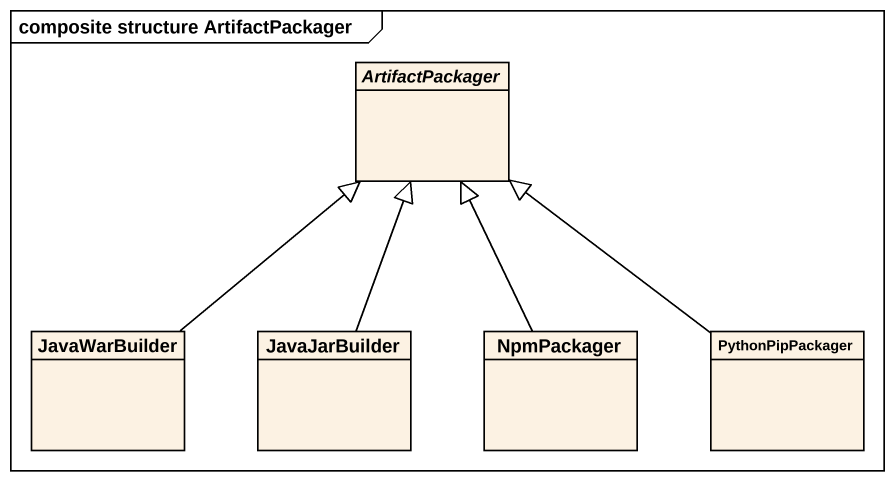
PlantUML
@startuml
mainframe composite structure ArtifactPackager
hide circle
hide empty members
abstract class ArtifactPackager
class JavaWarBuilder
class JavaJarBuilder
class NpmPackager
class PythonPipPackager
JavaWarBuilder -up-|> ArtifactPackager
JavaJarBuilder -up-|> ArtifactPackager
NpmPackager -up-|> ArtifactPackager
PythonPipPackager -up-|> ArtifactPackager
@enduml
